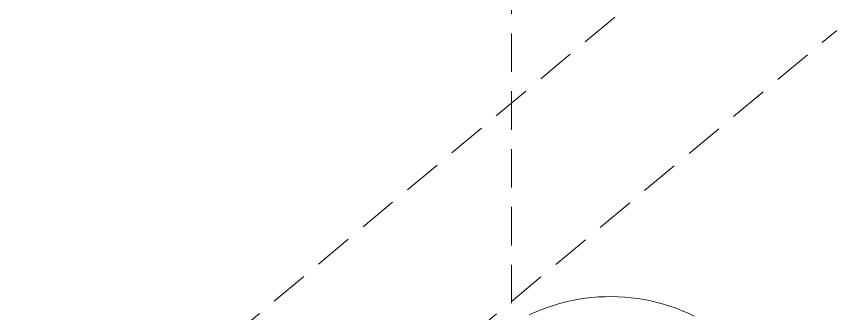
# Model space of a CAD drawing. Header units: millimetres. Extents: x -427 to 4679, y -324 to 2971.
# Drawn here: x 4457.4 to 4484.43, y 1103.04 to 1112.83 of the extents above; entities that cross this region are included whole.
import ezdxf

# ---------------------------------------------------------------- set-up
doc = ezdxf.new("R2010")
doc.units = ezdxf.units.MM
doc.linetypes.add('HIDDEN', pattern=[1.905, 1.27, -0.635])
doc.layers.add('ZANO_R_przerywana', color=7, linetype='HIDDEN', lineweight=0)

msp = doc.modelspace()

# ---------------------------------------------------------------- linework, layer by layer
at = {"layer": 'ZANO_R_przerywana'}
for p, q in [((4473.719, 850.019), (4473.719, 1176.618)), ((4484.433, 1118.905), (4271.685, 941.597)), ((4239.567, 908.298), (4484.433, 1112.373)), ((4476.361, 1103.572), (4476.577, 1103.59)), ((4476.577, 1103.59), (4476.794, 1103.6)), ((4476.794, 1103.6), (4477.011, 1103.602)), ((4477.011, 1103.602), (4477.228, 1103.597)), ((4477.228, 1103.597), (4477.444, 1103.585)), ((4477.444, 1103.585), (4477.66, 1103.565)), ((4474.891, 1103.245), (4475.094, 1103.313)), ((4475.094, 1103.313), (4475.299, 1103.374)), ((4475.299, 1103.374), (4475.505, 1103.428)), ((4475.505, 1103.428), (4475.717, 1103.475)), ((4475.717, 1103.475), (4475.931, 1103.515)), ((4475.931, 1103.515), (4476.145, 1103.547)), ((4476.145, 1103.547), (4476.361, 1103.572)), ((4477.66, 1103.565), (4477.876, 1103.537)), ((4477.876, 1103.537), (4478.09, 1103.502)), ((4478.09, 1103.502), (4478.303, 1103.459)), ((4478.303, 1103.459), (4478.514, 1103.41)), ((4478.514, 1103.41), (4478.723, 1103.352)), ((4478.723, 1103.352), (4478.931, 1103.288)), ((4474.298, 1103.001), (4474.493, 1103.089)), ((4474.493, 1103.089), (4474.691, 1103.171)), ((4474.691, 1103.171), (4474.891, 1103.245)), ((4478.931, 1103.288), (4479.135, 1103.217)), ((4479.135, 1103.217), (4479.338, 1103.138)), ((4479.338, 1103.138), (4479.537, 1103.052)), ((4479.537, 1103.052), (4479.734, 1102.96))]:
    msp.add_line(p, q, dxfattribs=at)

doc.saveas('drawing.dxf')
